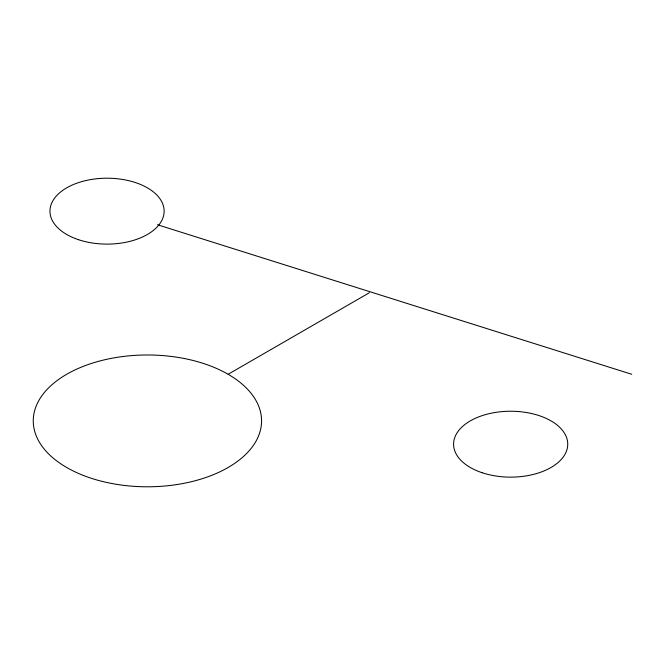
<?xml version="1.0" encoding="UTF-8"?>
<svg xmlns="http://www.w3.org/2000/svg" width="665" height="665" viewBox="0 0 665 665"><rect width="100%" height="100%" fill="white"/><g stroke="black" fill="none" stroke-linecap="round" stroke-linejoin="round"><path stroke-width="1" d="M228.137 374.279L369.399 292.716M157.497 224.753L631.75 374.279M83.424 475.467A114.164 65.91 0 0 0 261.279 425.583A114.164 65.91 0 0 0 97.531 361.602A114.164 65.91 0 0 0 83.424 475.467M482.125 472.724A57.082 32.951 0 0 0 567.744 444.187A57.082 32.951 0 0 0 482.125 415.65A57.082 32.951 0 0 0 482.125 472.724M78.512 239.699A57.082 32.951 0 0 0 164.13 211.162A57.082 32.951 0 0 0 78.512 182.617A57.082 32.951 0 0 0 78.512 239.699"/></g></svg>
